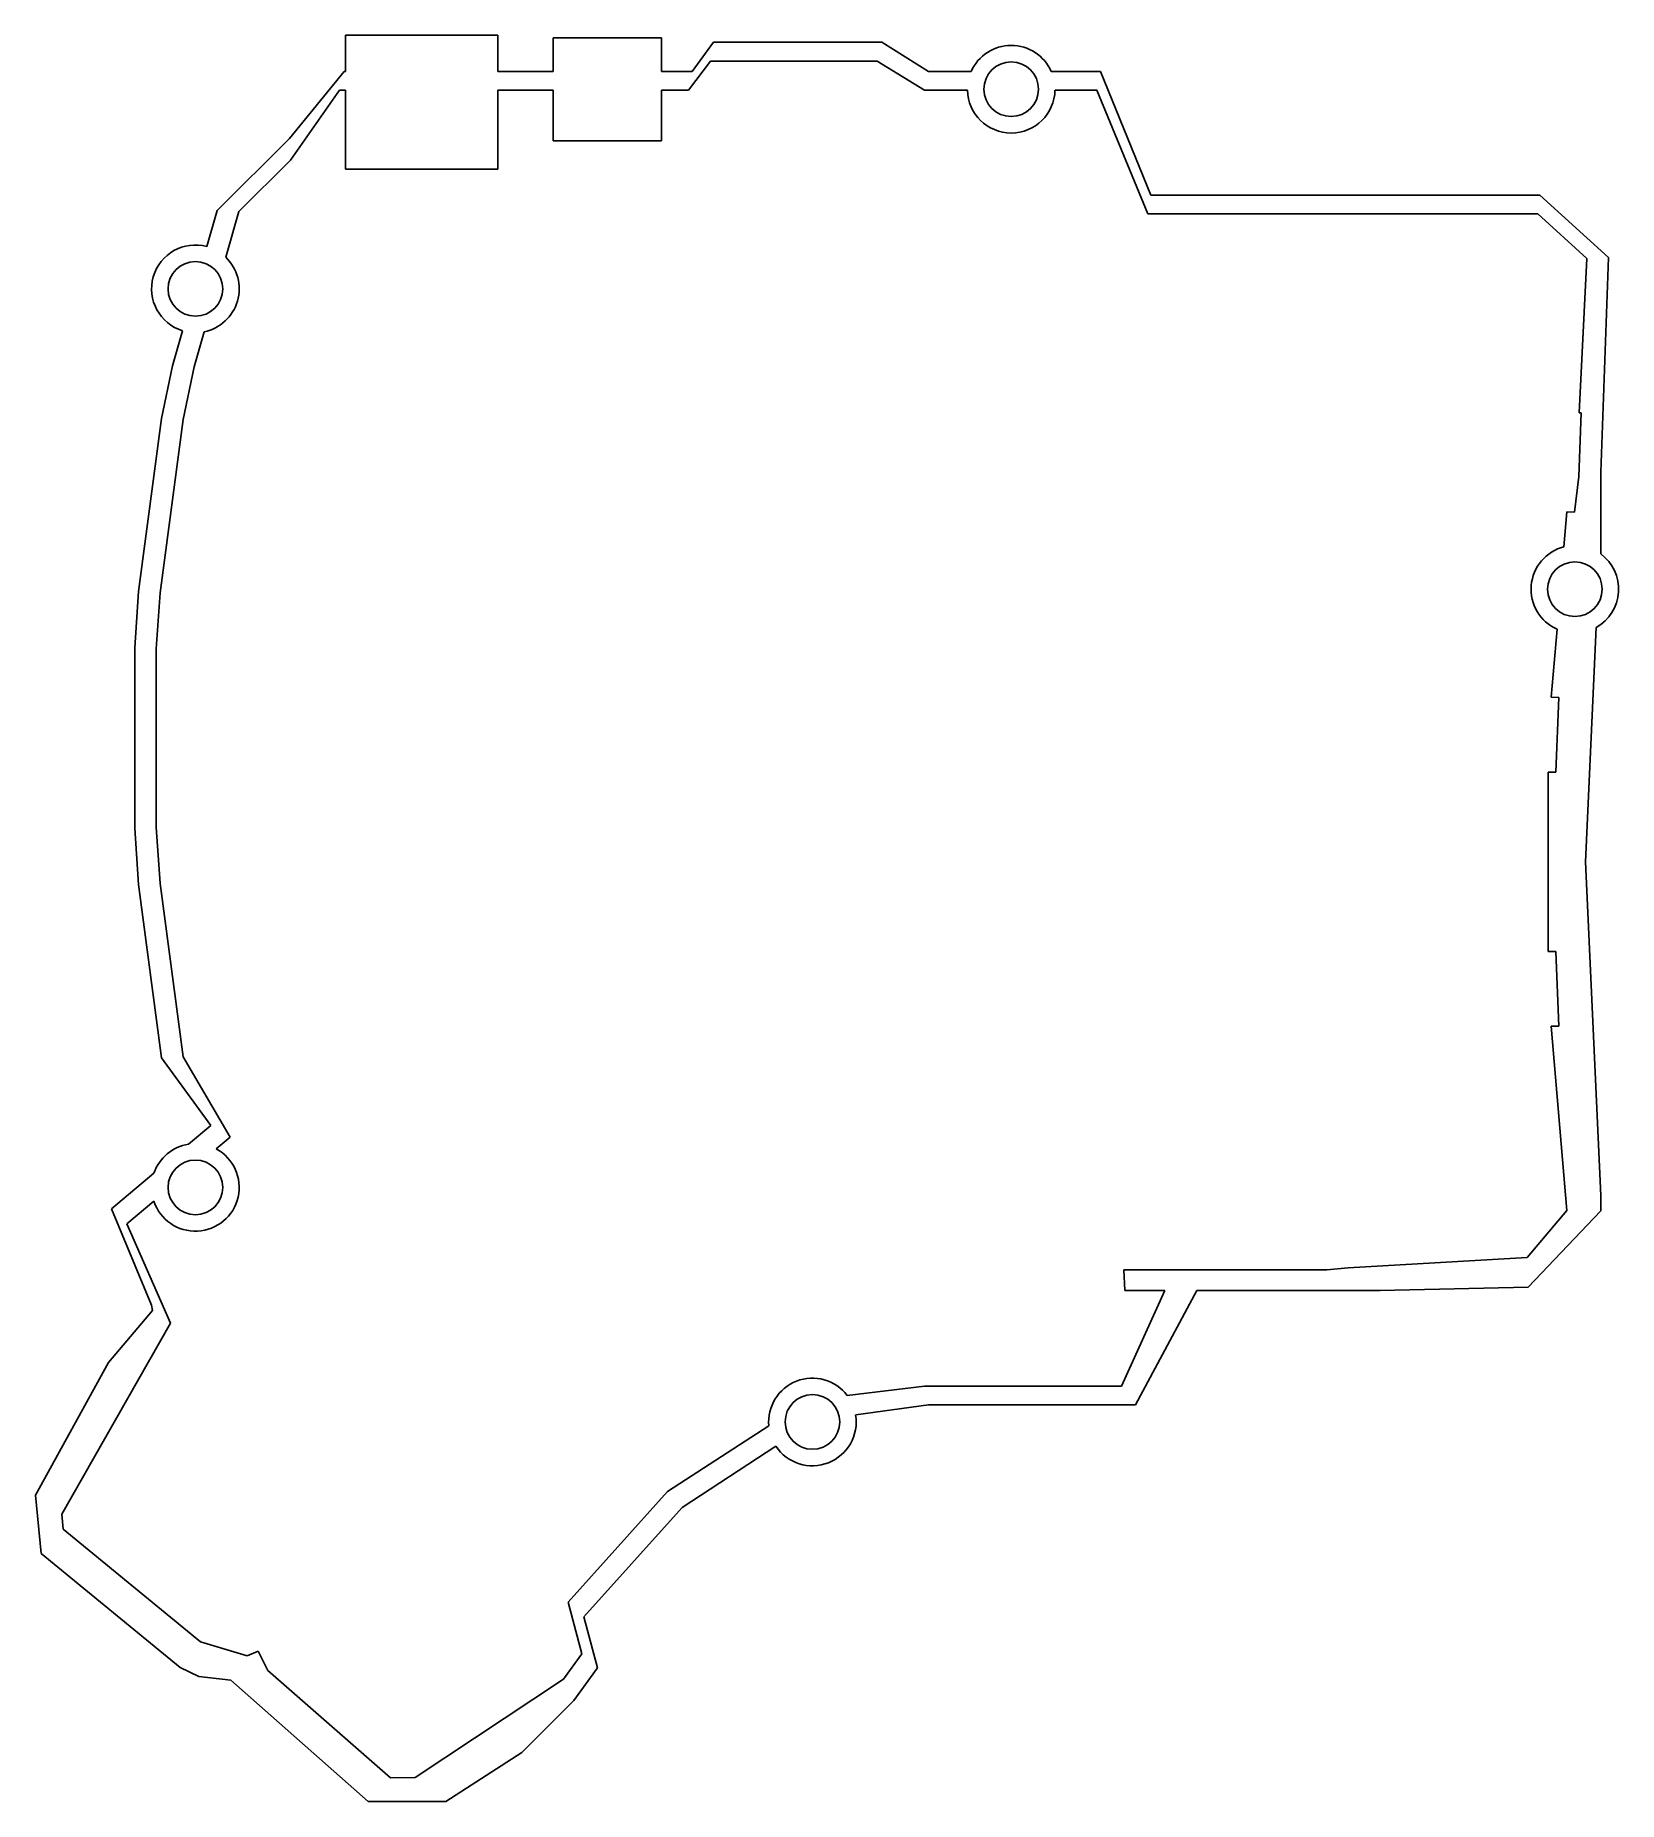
# Model space of a CAD drawing. Header units: metres. Extents: x -93 to 60, y -103 to 68.
import ezdxf

# ---------------------------------------------------------------- set-up
doc = ezdxf.new("R2010")
doc.units = ezdxf.units.M

msp = doc.modelspace()

# ---------------------------------------------------------------- linework, layer by layer
for p, q in [((-63.16, 68.19), (-63.16, 64.69)), ((-63.16, 68.19), (-48.38, 68.19)), ((-48.38, 68.19), (-48.38, 64.69)), ((-43.01, 67.96), (-43.01, 64.69)), ((-43.01, 67.96), (-32.51, 67.96)), ((-32.51, 67.96), (-32.51, 64.69)), ((-29.54, 64.69), (-27.47, 67.51)), ((-27.47, 67.51), (-11.12, 67.51)), ((-6.61, 64.69), (-11.12, 67.51)), ((-27.74, 65.69), (-29.89, 62.87)), ((-27.74, 65.69), (-11.57, 65.69)), ((-6.98, 62.87), (-11.57, 65.69)), ((-68.61, 58.18), (-63.31, 64.69)), ((-63.31, 64.69), (-63.16, 64.69)), ((-48.38, 64.69), (-43.01, 64.69)), ((-32.51, 64.69), (-29.54, 64.69)), ((-6.61, 64.69), (-2.45, 64.69)), ((5.32, 64.69), (10.1, 64.69)), ((14.98, 52.69), (10.1, 64.69)), ((-68.51, 56.08), (-63.75, 62.87)), ((-63.75, 62.87), (-63.16, 62.87)), ((-63.16, 62.87), (-63.16, 55.19)), ((-48.38, 62.87), (-43.01, 62.87)), ((-48.38, 62.87), (-48.38, 55.19)), ((-43.01, 62.87), (-43.01, 57.96)), ((-32.51, 62.87), (-29.89, 62.87)), ((-32.51, 62.87), (-32.51, 57.96)), ((-6.98, 62.87), (-2.82, 62.87)), ((5.69, 62.87), (9.73, 62.87)), ((14.7, 50.87), (9.73, 62.87)), ((-68.61, 58.18), (-75.61, 51.18)), ((-43.01, 57.96), (-32.51, 57.96)), ((-68.51, 56.08), (-73.51, 51.08)), ((-63.16, 55.19), (-48.38, 55.19)), ((14.98, 52.69), (52.72, 52.69)), ((52.72, 52.69), (59.39, 46.63)), ((-75.61, 51.18), (-76.62, 47.69)), ((-74.79, 46.66), (-73.51, 51.08)), ((52.53, 50.87), (14.7, 50.87)), ((57.29, 46.54), (52.53, 50.87)), ((57.29, 46.54), (56.54, 31.56)), ((58.64, 25.79), (59.39, 46.63)), ((-78.98, 39.52), (-79.96, 36.11)), ((-77.86, 36.01), (-76.88, 39.43)), ((-81.02, 31.02), (-79.96, 36.11)), ((-77.86, 36.01), (-78.92, 30.92)), ((-81.02, 31.02), (-83.27, 14.21)), ((-81.17, 14.11), (-78.92, 30.92)), ((56.53, 25.38), (56.75, 31.56)), ((56.75, 31.56), (56.54, 31.56)), ((58.64, 17.88), (58.64, 25.79)), ((56.1, 21.93), (56.53, 25.38)), ((55.36, 21.94), (55.07, 18.57)), ((56.1, 21.93), (55.36, 21.94)), ((-83.63, 8.75), (-83.27, 14.21)), ((-81.17, 14.11), (-81.53, 8.65)), ((54.4, 10.56), (53.84, 3.96)), ((58.2, 10.73), (57.16, -12)), ((-83.63, 8.75), (-83.63, -8.75)), ((-81.53, -8.65), (-81.53, 8.65)), ((53.84, 3.96), (54.58, 3.95)), ((54.27, -3.3), (54.58, 3.95)), ((53.53, -3.3), (53.53, -20.7)), ((54.27, -3.3), (53.53, -3.3)), ((-83.63, -8.75), (-83.27, -14.21)), ((-81.17, -14.11), (-81.53, -8.65)), ((58.64, -44.39), (57.16, -12)), ((-81.02, -31.02), (-83.27, -14.21)), ((-78.92, -30.92), (-81.17, -14.11)), ((53.53, -20.7), (54.27, -20.7)), ((54.58, -27.95), (54.27, -20.7)), ((53.84, -27.96), (54.58, -27.95)), ((55.35, -45.84), (53.84, -27.96)), ((-76.24, -37.57), (-81.02, -31.02)), ((-78.92, -30.92), (-74.36, -38.72)), ((-78.41, -39.39), (-76.24, -37.57)), ((-74.36, -38.72), (-75.71, -39.85)), ((-85.89, -45.67), (-81.76, -42.2)), ((58.64, -45.87), (58.64, -44.39)), ((-85.89, -45.67), (-82, -55.03)), ((-81.77, -44.94), (-84.39, -47.14)), ((51.51, -50.4), (55.35, -45.84)), ((51.61, -53.28), (58.64, -45.87)), ((-84.39, -47.14), (-80.17, -56.75)), ((34.14, -51.4), (32.06, -51.58)), ((51.51, -50.4), (34.14, -51.4)), ((12.35, -51.58), (12.45, -53.61)), ((32.06, -51.58), (12.35, -51.58)), ((16.35, -53.61), (12.14, -62.87)), ((12.45, -53.61), (16.35, -53.61)), ((19.44, -53.61), (13.48, -64.69)), ((19.44, -53.61), (37.25, -53.61)), ((51.61, -53.28), (37.25, -53.61)), ((-81.9, -55.55), (-86.17, -60.58)), ((-81.9, -55.55), (-82, -55.03)), ((-80.17, -56.76), (-90.71, -75.31)), ((-80.17, -56.76), (-80.17, -56.75)), ((-86.17, -60.58), (-93.27, -73.46)), ((-6.98, -62.87), (-14.48, -63.77)), ((12.14, -62.87), (-6.98, -62.87)), ((-13.66, -65.67), (-6.61, -64.69)), ((-6.61, -64.69), (13.48, -64.69)), ((-31.91, -73.1), (-22.1, -66.73)), ((-30.5, -74.65), (-21.41, -68.69)), ((-93.27, -73.46), (-92.69, -79.11)), ((-41.57, -83.82), (-31.91, -73.1)), ((-90.71, -75.31), (-90.57, -76.76)), ((-40.04, -85.25), (-30.5, -74.65)), ((-77.24, -87.68), (-90.57, -76.76)), ((-92.69, -79.11), (-79.22, -90.17)), ((-40.23, -88.85), (-41.57, -83.82)), ((-38.73, -90.22), (-40.04, -85.25)), ((-77.24, -87.68), (-72.71, -89.05)), ((-71.64, -88.58), (-72.71, -89.05)), ((-70.72, -90.45), (-71.64, -88.58)), ((-42.03, -91.32), (-40.23, -88.85)), ((-79.22, -90.17), (-77.42, -91.05)), ((-70.72, -90.45), (-58.8, -100.88)), ((-41.02, -93.37), (-38.73, -90.22)), ((-74.3, -91.39), (-77.42, -91.05)), ((-74.3, -91.39), (-60.96, -103.19)), ((-56.41, -100.85), (-42.03, -91.32)), ((-41.02, -93.37), (-46.06, -98.43)), ((-46.06, -98.43), (-53.43, -103.16)), ((-56.41, -100.85), (-58.8, -100.88)), ((-53.43, -103.16), (-60.96, -103.19))]:
    msp.add_line(p, q)
for centre in [(1.43, 62.96), (-77.74, 43.59), (56.13, 14.45), (-77.74, -43.59), (-17.86, -66.35)]:
    msp.add_circle(centre, 2.65)
for centre, start, end in [((1.43, 62.96), 24.0323, 155.9677), ((1.43, 62.96), 181.1668, 358.8332), ((-77.74, 43.59), 74.7319, 253.0639), ((-77.74, 43.59), 281.6963, 406.0995), ((56.13, 14.45), 104.3989, 245.9718), ((56.13, 14.45), 299.0782, 413.8476), ((-77.74, -43.59), 99.0664, 160.9336), ((-77.74, -43.59), 198.4877, 421.5123), ((-17.86, -66.35), 37.3855, 185.2077), ((-17.86, -66.35), 213.4618, 369.2208)]:
    msp.add_arc(centre, 4.25, start, end)

doc.saveas('drawing.dxf')
